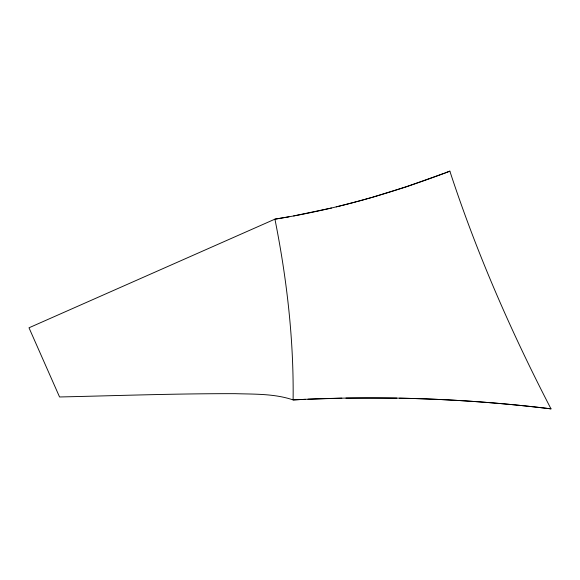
<?xml version="1.0" encoding="UTF-8"?>
<svg xmlns="http://www.w3.org/2000/svg" width="580" height="580" viewBox="0 0 580 580"><rect width="100%" height="100%" fill="white"/><g stroke="black" fill="none" stroke-linecap="round" stroke-linejoin="round"><path stroke-width="0.87" d="M444.983 173.007L449.855 171.143C476.644 253.112 511.335 332.34 551 408.857C500.714 402.738 450.116 399.141 399.461 398.177M449.855 171.143C393.341 192.893 334.783 209.677 274.927 219.153L29 327.794L59.559 396.974C118.095 395.647 176.632 393.53 235.19 393.675C254.548 394.248 274.529 393.595 293.11 399.91A1490.919 1490.919 0 0 1 551 408.849M444.178 173.311L406.247 186.782L372.701 197.193M371.316 197.599L368.532 198.389M367.147 198.78L357.439 201.463M356.055 201.833L341.772 205.516M336.219 206.886L340.975 205.719M331.463 208.017L293.661 215.948M288.97 216.797L274.927 219.153C286.796 278.618 293.835 339.213 293.11 399.91L305.5 399.315M307.973 399.207L341.816 398.17M345.941 398.098L396.8 398.126"/></g></svg>
